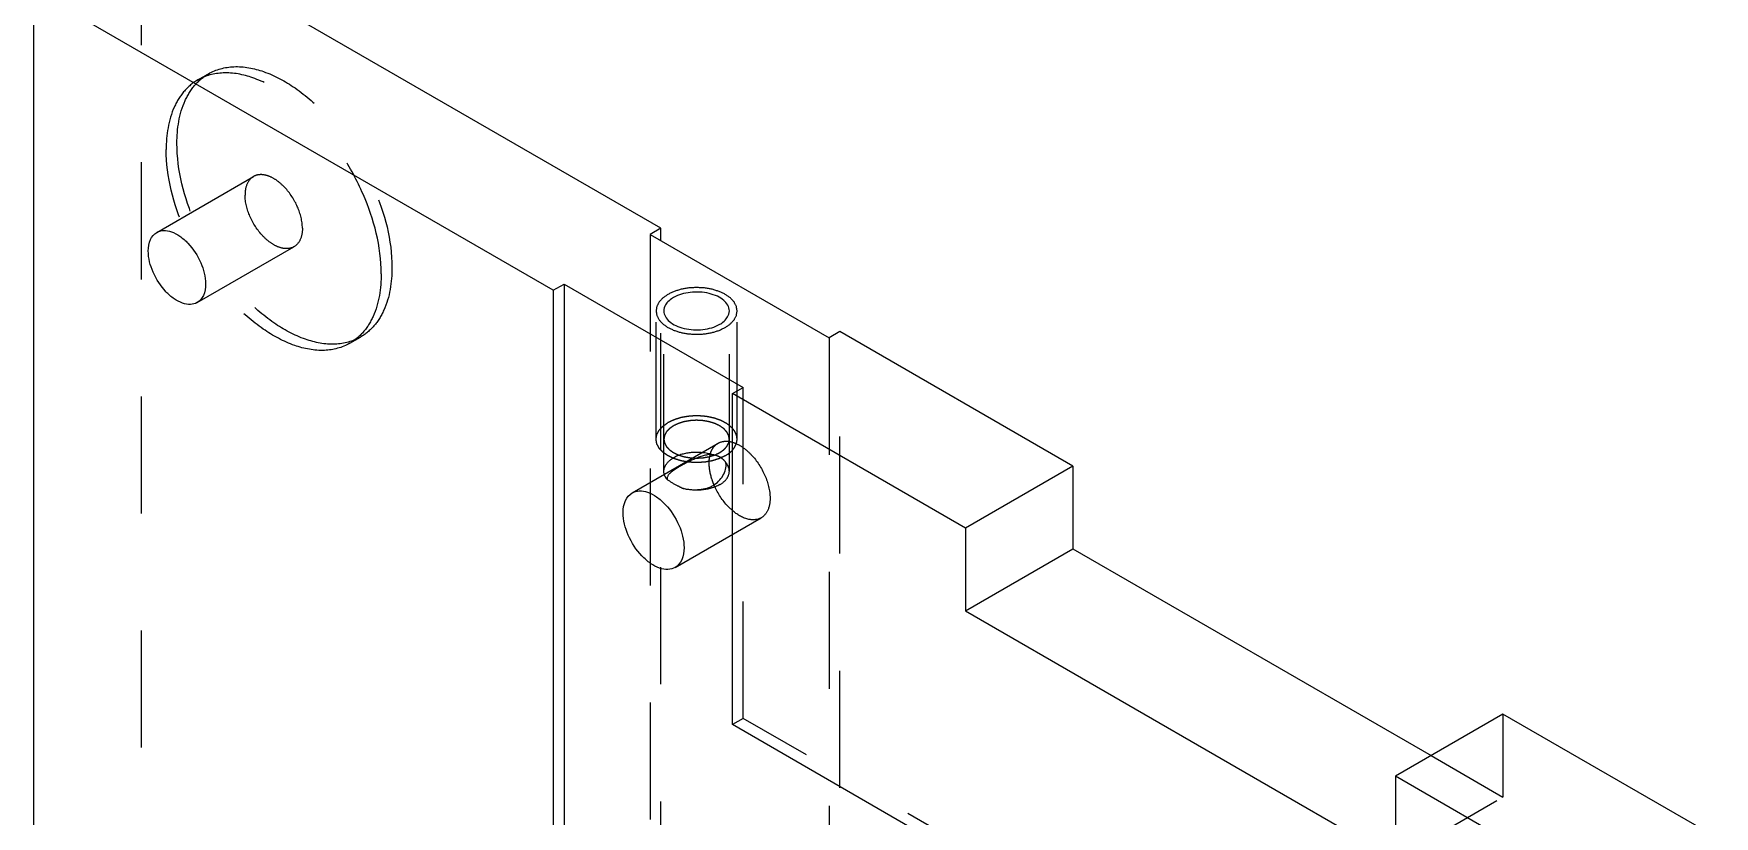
# Model space of a CAD drawing. Header units: millimetres. Extents: x 0 to 840, y 0 to 594.
# Drawn here: x 168.1 to 234.4, y 122.5 to 153.4 of the extents above; entities that cross this region are included whole.
import ezdxf

# ---------------------------------------------------------------- set-up
doc = ezdxf.new("R2010")
doc.units = ezdxf.units.MM
doc.header["$LTSCALE"] = 46.2
doc.linetypes.add('HIDDEN', pattern=[0.2, 0.1, -0.1])
doc.layers.get('0').update_dxf_attribs({"linetype": 'CONTINUOUS', "true_color": 0xffffff})
doc.layers.add('ASSI', color=7, linetype='CONTINUOUS', true_color=0xffffff)
doc.layers.add('DEFAULT_2', color=6, linetype='HIDDEN', true_color=0xff00ff)

msp = doc.modelspace()

# ---------------------------------------------------------------- linework, layer by layer
at = {"color": 7, "linetype": 'CONTINUOUS', "true_color": 0xffffff}
for p, q in [((192.85, 145.757), (172.344, 157.596)), ((168.101, 155.146), (168.101, 109.422)), ((188.607, 143.307), (168.101, 155.146)), ((192.85, 145.757), (192.426, 145.512)), ((192.426, 145.512), (199.497, 141.429)), ((192.85, 145.267), (192.85, 145.757)), ((188.607, 143.307), (189.032, 143.552)), ((188.607, 143.307), (188.607, 97.583)), ((189.032, 143.552), (189.032, 97.828)), ((189.032, 143.552), (196.103, 139.47)), ((199.921, 141.674), (199.497, 141.429)), ((209.114, 136.367), (199.921, 141.674)), ((195.678, 139.225), (196.103, 139.47)), ((195.678, 126.161), (195.678, 139.225)), ((204.871, 133.918), (195.678, 139.225)), ((209.114, 136.367), (204.871, 133.918)), ((209.114, 136.367), (209.114, 133.101)), ((204.871, 133.918), (204.871, 130.652)), ((204.871, 130.652), (209.114, 133.101)), ((209.114, 133.101), (223.256, 124.936)), ((204.871, 130.652), (221.842, 120.854)), ((230.185, 106.239), (195.678, 126.161)), ((226.084, 126.569), (221.842, 124.12)), ((234.428, 121.752), (226.084, 126.569)), ((221.842, 124.12), (221.842, 120.854)), ((230.185, 119.303), (221.842, 124.12))]:
    msp.add_line(p, q, dxfattribs=at)
at = {"color": 3, "linetype": 'CONTINUOUS', "true_color": 0x00ff00}
for points in [[(195.396, 141.838), (195.429, 141.861), (195.479, 141.895), (195.543, 141.942), (195.597, 141.975), (195.63, 142.017), (195.668, 142.056), (195.703, 142.096), (195.745, 142.135), (195.763, 142.179), (195.788, 142.222), (195.809, 142.265), (195.837, 142.307), (195.839, 142.354), (195.849, 142.399), (195.855, 142.445), (195.869, 142.491), (195.855, 142.536), (195.85, 142.581), (195.84, 142.625), (195.838, 142.671), (195.81, 142.713), (195.789, 142.757), (195.765, 142.799), (195.748, 142.844), (195.706, 142.882), (195.671, 142.923), (195.632, 142.962), (195.601, 143.003), (195.545, 143.037), (195.497, 143.073), (195.445, 143.108), (195.399, 143.146), (195.334, 143.172), (195.275, 143.201), (195.214, 143.229), (195.157, 143.26), (195.085, 143.279), (194.994, 143.308), (194.883, 143.349), (194.728, 143.367), (194.583, 143.402), (194.422, 143.402), (194.263, 143.42), (194.11, 143.403), (193.951, 143.403), (193.805, 143.368), (193.651, 143.35), (193.519, 143.3), (193.374, 143.265), (193.257, 143.201), (193.174, 143.163), (193.133, 143.144)], [(193.133, 143.144), (193.1, 143.121), (193.05, 143.086), (192.985, 143.039), (192.931, 143.006), (192.899, 142.964), (192.86, 142.925), (192.825, 142.885), (192.783, 142.847), (192.765, 142.802), (192.741, 142.76), (192.72, 142.716), (192.691, 142.674), (192.689, 142.627), (192.679, 142.582), (192.673, 142.536), (192.66, 142.491), (192.673, 142.446), (192.679, 142.401), (192.688, 142.356), (192.69, 142.311), (192.718, 142.268), (192.739, 142.225), (192.764, 142.182), (192.781, 142.138), (192.823, 142.099), (192.858, 142.059), (192.896, 142.02), (192.928, 141.978), (192.983, 141.944), (193.032, 141.908), (193.083, 141.874), (193.13, 141.836), (193.194, 141.81), (193.253, 141.78), (193.315, 141.752), (193.372, 141.721), (193.444, 141.702), (193.535, 141.674), (193.646, 141.633), (193.8, 141.614), (193.945, 141.58), (194.107, 141.579), (194.265, 141.561), (194.419, 141.579), (194.577, 141.579), (194.723, 141.613), (194.878, 141.631), (195.01, 141.682), (195.154, 141.716), (195.271, 141.781), (195.355, 141.818), (195.396, 141.838)]]:
    msp.add_open_spline(points, degree=3, knots=[0, 0, 0, 0, 0.03125, 0.046875, 0.0625, 0.078125, 0.09375, 0.109375, 0.125, 0.140625, 0.15625, 0.171875, 0.1875, 0.203125, 0.21875, 0.234375, 0.25, 0.265625, 0.28125, 0.296875, 0.3125, 0.328125, 0.34375, 0.359375, 0.375, 0.390625, 0.40625, 0.421875, 0.4375, 0.453125, 0.46875, 0.484375, 0.5, 0.515625, 0.53125, 0.546875, 0.5625, 0.578125, 0.59375, 0.625, 0.65625, 0.6875, 0.71875, 0.75, 0.78125, 0.8125, 0.84375, 0.875, 0.90625, 0.9375, 0.96875, 1, 1, 1, 1], dxfattribs=at)
at = {"layer": 'ASSI', "color": 6, "linetype": 'HIDDEN', "true_color": 0xff00ff}
for p, q in [((174.576, 151.606), (175.001, 151.851)), ((172.958, 145.591), (176.776, 147.795)), ((174.558, 142.82), (178.376, 145.024)), ((192.972, 136.161), (192.972, 142.491)), ((195.556, 136.161), (195.556, 142.491)), ((180.576, 141.214), (181.001, 141.458)), ((191.717, 135.308), (195.111, 137.268)), ((193.417, 132.364), (196.811, 134.323))]:
    msp.add_line(p, q, dxfattribs=at)
for points, knots in [([(181.819, 143.96), (181.819, 145.032), (181.379, 146.693), (180.316, 148.659), (179.266, 150.002), (178.079, 151.053), (176.841, 151.73), (175.629, 151.972), (174.876, 151.779), (174.576, 151.606)], [0, 0, 0, 0, 0.26957, 0.41709, 0.561788, 0.695785, 0.813338, 0.912946, 1, 1, 1, 1]), ([(175.001, 151.851), (175.3, 152.024), (176.053, 152.217), (177.265, 151.975), (178.504, 151.298), (179.691, 150.247), (180.74, 148.904), (181.803, 146.938), (182.243, 145.277), (182.243, 144.205)], [0, 0, 0, 0, 0.087054, 0.186661, 0.304212, 0.43821, 0.58291, 0.730429, 1, 1, 1, 1]), ([(174.576, 151.606), (174.379, 151.492), (174.008, 151.18), (173.456, 150.276), (173.334, 149.432), (173.334, 148.859)], [0, 0, 0, 0, 0.218448, 0.452287, 1, 1, 1, 1]), ([(173.758, 149.104), (173.758, 149.677), (173.88, 150.521), (174.432, 151.425), (174.803, 151.737), (175.001, 151.851)], [0, 0, 0, 0, 0.547701, 0.781554, 1, 1, 1, 1]), ([(180.576, 141.214), (180.277, 141.04), (179.524, 140.847), (178.312, 141.09), (177.073, 141.766), (175.886, 142.817), (174.837, 144.161), (173.774, 146.127), (173.334, 147.787), (173.334, 148.859)], [0, 0, 0, 0, 0.087054, 0.186662, 0.304215, 0.438212, 0.58291, 0.73043, 1, 1, 1, 1]), ([(181.001, 141.458), (180.701, 141.285), (179.948, 141.092), (178.736, 141.335), (177.498, 142.011), (176.311, 143.062), (175.261, 144.406), (174.199, 146.371), (173.758, 148.032), (173.758, 149.104)], [0, 0, 0, 0, 0.087054, 0.186661, 0.304212, 0.43821, 0.58291, 0.730429, 1, 1, 1, 1]), ([(176.776, 147.795), (176.668, 147.733), (176.482, 147.5), (176.445, 147.216), (176.445, 147.063)], [0, 0, 0, 0, 0.449173, 1, 1, 1, 1]), ([(178.708, 145.756), (178.708, 146.042), (178.551, 146.635), (178.144, 147.264), (177.711, 147.648), (177.38, 147.828), (177.057, 147.893), (176.856, 147.841), (176.776, 147.795)], [0, 0, 0, 0, 0.269887, 0.56131, 0.69545, 0.813135, 0.912852, 1, 1, 1, 1]), ([(178.376, 145.024), (178.296, 144.978), (178.096, 144.926), (177.772, 144.991), (177.442, 145.171), (177.009, 145.556), (176.602, 146.185), (176.445, 146.777), (176.445, 147.063)], [0, 0, 0, 0, 0.087148, 0.186865, 0.30455, 0.43869, 0.730113, 1, 1, 1, 1]), ([(178.708, 145.756), (178.708, 145.604), (178.671, 145.32), (178.484, 145.086), (178.376, 145.024)], [0, 0, 0, 0, 0.550827, 1, 1, 1, 1]), ([(181.819, 143.96), (181.819, 143.387), (181.697, 142.543), (181.145, 141.639), (180.774, 141.328), (180.576, 141.214)], [0, 0, 0, 0, 0.547713, 0.781552, 1, 1, 1, 1]), ([(182.243, 144.205), (182.243, 143.632), (182.121, 142.788), (181.569, 141.884), (181.199, 141.573), (181.001, 141.458)], [0, 0, 0, 0, 0.547701, 0.781554, 1, 1, 1, 1]), ([(192.972, 136.161), (192.972, 136.262), (193.06, 136.486), (193.244, 136.627), (193.351, 136.689)], [0, 0, 0, 0, 0.449149, 1, 1, 1, 1]), ([(194.834, 136.831), (194.582, 136.902), (194.068, 136.941), (193.562, 136.811), (193.351, 136.689)], [0, 0, 0, 0, 0.51698, 1, 1, 1, 1]), ([(194.834, 136.831), (194.594, 136.808), (194.152, 136.649), (193.744, 136.438), (193.556, 136.326)], [0, 0, 0, 0, 0.524616, 1, 1, 1, 1]), ([(193.105, 135.832), (193.084, 135.857), (193.012, 135.953), (192.972, 136.074), (192.972, 136.161)], [0, 0, 0, 0, 0.270294, 1, 1, 1, 1]), ([(193.372, 136.209), (193.329, 136.179), (193.208, 136.094), (193.075, 135.934), (193.105, 135.832)], [0, 0, 0, 0, 0.328341, 1, 1, 1, 1]), ([(193.695, 135.492), (193.909, 135.442), (194.333, 135.404), (195.076, 135.575), (195.478, 136.154), (195.424, 136.49)], [0, 0, 0, 0, 0.291434, 0.550197, 1, 1, 1, 1]), ([(195.178, 135.634), (195.285, 135.695), (195.468, 135.836), (195.556, 136.061), (195.556, 136.161)], [0, 0, 0, 0, 0.550851, 1, 1, 1, 1]), ([(195.556, 136.161), (195.556, 136.19), (195.544, 136.309), (195.483, 136.421), (195.424, 136.49)], [0, 0, 0, 0, 0.237866, 1, 1, 1, 1]), ([(193.695, 135.492), (193.634, 135.522), (193.433, 135.627), (193.233, 135.738), (193.105, 135.832)], [0, 0, 0, 0, 0.298875, 1, 1, 1, 1]), ([(195.178, 135.634), (194.966, 135.512), (194.461, 135.381), (193.946, 135.42), (193.695, 135.492)], [0, 0, 0, 0, 0.48302, 1, 1, 1, 1])]:
    msp.add_open_spline(points, degree=3, knots=knots, dxfattribs=at)
at = {"layer": 'ASSI', "color": 7, "linetype": 'CONTINUOUS', "true_color": 0xffffff}
for points, knots in [([(172.627, 144.858), (172.627, 145.011), (172.664, 145.295), (172.85, 145.528), (172.958, 145.591)], [0, 0, 0, 0, 0.550827, 1, 1, 1, 1]), ([(172.958, 145.591), (173.038, 145.637), (173.239, 145.689), (173.562, 145.624), (173.892, 145.443), (174.325, 145.059), (174.732, 144.43), (174.889, 143.838), (174.889, 143.552)], [0, 0, 0, 0, 0.087148, 0.186862, 0.304539, 0.43868, 0.730127, 1, 1, 1, 1]), ([(174.558, 142.82), (174.478, 142.773), (174.277, 142.722), (173.954, 142.787), (173.624, 142.967), (173.191, 143.351), (172.784, 143.98), (172.627, 144.573), (172.627, 144.858)], [0, 0, 0, 0, 0.087148, 0.186862, 0.304539, 0.43868, 0.730127, 1, 1, 1, 1]), ([(174.889, 143.552), (174.889, 143.399), (174.852, 143.115), (174.666, 142.882), (174.558, 142.82)], [0, 0, 0, 0, 0.550827, 1, 1, 1, 1]), ([(193.093, 142.806), (193.074, 142.782), (193.008, 142.689), (192.972, 142.574), (192.972, 142.491)], [0, 0, 0, 0, 0.269519, 1, 1, 1, 1]), ([(193.351, 143.018), (193.325, 143.003), (193.23, 142.944), (193.145, 142.869), (193.093, 142.806)], [0, 0, 0, 0, 0.268125, 1, 1, 1, 1]), ([(195.556, 142.491), (195.556, 142.647), (195.395, 142.896), (195.076, 143.083), (194.632, 143.233), (194.028, 143.263), (193.55, 143.134), (193.351, 143.018)], [0, 0, 0, 0, 0.183283, 0.301485, 0.436217, 0.728925, 1, 1, 1, 1]), ([(192.972, 142.491), (192.972, 142.335), (193.133, 142.086), (193.452, 141.899), (193.896, 141.748), (194.5, 141.719), (194.978, 141.848), (195.178, 141.963)], [0, 0, 0, 0, 0.183283, 0.301485, 0.436217, 0.728925, 1, 1, 1, 1]), ([(195.178, 141.963), (195.204, 141.978), (195.298, 142.038), (195.384, 142.112), (195.435, 142.176)], [0, 0, 0, 0, 0.268125, 1, 1, 1, 1]), ([(195.435, 142.176), (195.454, 142.199), (195.52, 142.292), (195.556, 142.408), (195.556, 142.491)], [0, 0, 0, 0, 0.269519, 1, 1, 1, 1]), ([(191.365, 134.53), (191.365, 134.692), (191.404, 134.994), (191.603, 135.242), (191.717, 135.308)], [0, 0, 0, 0, 0.550827, 1, 1, 1, 1]), ([(191.717, 135.308), (191.802, 135.357), (192.015, 135.412), (192.359, 135.343), (192.71, 135.152), (193.17, 134.743), (193.602, 134.075), (193.769, 133.445), (193.769, 133.142)], [0, 0, 0, 0, 0.087148, 0.186862, 0.304539, 0.43868, 0.730127, 1, 1, 1, 1]), ([(193.417, 132.364), (193.332, 132.315), (193.119, 132.26), (192.775, 132.329), (192.425, 132.52), (191.964, 132.928), (191.532, 133.597), (191.365, 134.226), (191.365, 134.53)], [0, 0, 0, 0, 0.087148, 0.186862, 0.304539, 0.43868, 0.730127, 1, 1, 1, 1]), ([(193.769, 133.142), (193.769, 132.979), (193.73, 132.678), (193.532, 132.43), (193.417, 132.364)], [0, 0, 0, 0, 0.550827, 1, 1, 1, 1])]:
    msp.add_open_spline(points, degree=3, knots=knots, dxfattribs=at)
at = {"layer": 'ASSI', "color": 6, "linetype": 'HIDDEN', "true_color": 0xff00ff}
for points in [[(194.834, 136.831), (194.889, 136.827), (194.944, 136.819), (194.998, 136.805)], [(194.998, 136.805), (195.048, 136.791), (195.098, 136.773), (195.144, 136.749)], [(195.144, 136.749), (195.212, 136.715), (195.275, 136.669), (195.328, 136.614)], [(193.556, 136.326), (193.494, 136.289), (193.432, 136.25), (193.372, 136.209)], [(195.328, 136.614), (195.364, 136.576), (195.396, 136.535), (195.424, 136.49)]]:
    msp.add_open_spline(points, degree=3, dxfattribs=at)
at = {"layer": 'DEFAULT_2', "color": 6, "linetype": 'HIDDEN', "true_color": 0xff00ff}
for p, q in [((172.344, 157.596), (172.344, 111.872)), ((192.426, 145.512), (192.426, 99.788)), ((192.85, 100.033), (192.85, 145.267)), ((192.664, 137.427), (192.664, 142.491)), ((195.864, 137.427), (195.864, 142.491)), ((199.497, 141.429), (199.497, 95.705)), ((199.921, 95.95), (199.921, 141.674)), ((196.103, 126.406), (196.103, 139.47)), ((196.103, 126.406), (195.678, 126.161)), ((230.61, 106.484), (196.103, 126.406)), ((226.084, 126.569), (226.084, 123.303)), ((223.256, 124.936), (226.084, 123.303)), ((221.842, 120.854), (226.084, 123.303))]:
    msp.add_line(p, q, dxfattribs=at)
msp.add_arc((195.854, 136.544), 1.091, 164.90101, 168.31617, dxfattribs=at)
for points, knots in [([(195.396, 136.774), (195.355, 136.755), (195.295, 136.726), (195.214, 136.689), (195.157, 136.657), (195.085, 136.639), (194.994, 136.61), (194.883, 136.569), (194.728, 136.551), (194.583, 136.516), (194.422, 136.515), (194.263, 136.497), (194.11, 136.515), (193.951, 136.515), (193.805, 136.55), (193.651, 136.568), (193.54, 136.609), (193.448, 136.637), (193.377, 136.655), (193.318, 136.687), (193.255, 136.716), (193.195, 136.745), (193.129, 136.772), (193.084, 136.809), (193.033, 136.843), (192.985, 136.879), (192.931, 136.912), (192.899, 136.953), (192.86, 136.993), (192.825, 137.033), (192.783, 137.071), (192.765, 137.116), (192.741, 137.158), (192.72, 137.202), (192.691, 137.244), (192.689, 137.29), (192.679, 137.336), (192.673, 137.381), (192.66, 137.427), (192.673, 137.472), (192.679, 137.517), (192.688, 137.562), (192.69, 137.607), (192.718, 137.65), (192.739, 137.693), (192.764, 137.736), (192.781, 137.78), (192.823, 137.819), (192.858, 137.859), (192.896, 137.898), (192.928, 137.94), (192.983, 137.973), (193.048, 138.021), (193.099, 138.057), (193.133, 138.08)], [0, 0, 0, 0, 0.03125, 0.046875, 0.0625, 0.078125, 0.09375, 0.125, 0.15625, 0.1875, 0.21875, 0.25, 0.28125, 0.3125, 0.34375, 0.375, 0.40625, 0.421875, 0.4375, 0.453125, 0.46875, 0.484375, 0.5, 0.515625, 0.53125, 0.546875, 0.5625, 0.578125, 0.59375, 0.609375, 0.625, 0.640625, 0.65625, 0.671875, 0.6875, 0.703125, 0.71875, 0.734375, 0.75, 0.765625, 0.78125, 0.796875, 0.8125, 0.828125, 0.84375, 0.859375, 0.875, 0.890625, 0.90625, 0.921875, 0.9375, 0.953125, 0.96875, 1, 1, 1, 1]), ([(195.679, 137.859), (195.644, 137.888), (195.575, 137.947), (195.491, 138.022), (195.398, 138.071), (195.331, 138.109), (195.267, 138.15), (195.187, 138.177), (195.109, 138.206), (195.032, 138.235), (194.951, 138.261), (194.861, 138.279), (194.773, 138.298), (194.657, 138.326), (194.503, 138.333), (194.352, 138.353), (194.226, 138.346), (194.132, 138.343), (194.037, 138.342), (193.947, 138.33), (193.858, 138.316), (193.769, 138.301), (193.679, 138.289), (193.596, 138.261), (193.513, 138.237), (193.399, 138.206), (193.279, 138.148), (193.181, 138.103), (193.133, 138.08)], [0, 0, 0, 0, 0.0625, 0.125, 0.15625, 0.1875, 0.21875, 0.25, 0.28125, 0.3125, 0.34375, 0.375, 0.40625, 0.4375, 0.5, 0.5625, 0.59375, 0.625, 0.65625, 0.6875, 0.71875, 0.75, 0.78125, 0.8125, 0.84375, 0.875, 0.9375, 1, 1, 1, 1]), ([(195.178, 136.9), (195.204, 136.918), (195.245, 136.946), (195.297, 136.984), (195.341, 137.011), (195.367, 137.045), (195.398, 137.076), (195.426, 137.109), (195.46, 137.14), (195.474, 137.175), (195.494, 137.21), (195.511, 137.245), (195.534, 137.279), (195.536, 137.317), (195.544, 137.353), (195.549, 137.39), (195.56, 137.427), (195.549, 137.463), (195.544, 137.5), (195.537, 137.536), (195.535, 137.572), (195.512, 137.607), (195.496, 137.642), (195.476, 137.676), (195.462, 137.712), (195.428, 137.743), (195.4, 137.776), (195.369, 137.808), (195.344, 137.841), (195.299, 137.868), (195.245, 137.907), (195.183, 137.958), (195.078, 137.999), (194.987, 138.051), (194.87, 138.079), (194.764, 138.12), (194.639, 138.135), (194.522, 138.163), (194.391, 138.163), (194.264, 138.178), (194.139, 138.164), (194.012, 138.163), (193.894, 138.136), (193.769, 138.121), (193.662, 138.08), (193.546, 138.052), (193.451, 138), (193.384, 137.97), (193.351, 137.955)], [0, 0, 0, 0, 0.03125, 0.046875, 0.0625, 0.078125, 0.09375, 0.109375, 0.125, 0.140625, 0.15625, 0.171875, 0.1875, 0.203125, 0.21875, 0.234375, 0.25, 0.265625, 0.28125, 0.296875, 0.3125, 0.328125, 0.34375, 0.359375, 0.375, 0.390625, 0.40625, 0.421875, 0.4375, 0.453125, 0.46875, 0.5, 0.53125, 0.5625, 0.59375, 0.625, 0.65625, 0.6875, 0.71875, 0.75, 0.78125, 0.8125, 0.84375, 0.875, 0.90625, 0.9375, 0.96875, 1, 1, 1, 1]), ([(193.351, 137.955), (193.324, 137.936), (193.283, 137.908), (193.231, 137.87), (193.188, 137.843), (193.162, 137.81), (193.131, 137.778), (193.102, 137.746), (193.068, 137.715), (193.054, 137.679), (193.034, 137.644), (193.017, 137.609), (192.994, 137.575), (192.992, 137.538), (192.984, 137.501), (192.98, 137.464), (192.969, 137.427), (192.979, 137.391), (192.984, 137.355), (192.992, 137.319), (192.993, 137.282), (193.016, 137.248), (193.033, 137.212), (193.052, 137.178), (193.066, 137.142), (193.1, 137.111), (193.128, 137.078), (193.159, 137.047), (193.185, 137.013), (193.229, 136.986), (193.283, 136.948), (193.346, 136.896), (193.45, 136.855), (193.541, 136.803), (193.659, 136.775), (193.765, 136.734), (193.89, 136.719), (194.007, 136.691), (194.137, 136.691), (194.265, 136.676), (194.389, 136.691), (194.517, 136.691), (194.635, 136.719), (194.76, 136.733), (194.866, 136.774), (194.983, 136.802), (195.077, 136.854), (195.145, 136.884), (195.178, 136.9)], [0, 0, 0, 0, 0.03125, 0.046875, 0.0625, 0.078125, 0.09375, 0.109375, 0.125, 0.140625, 0.15625, 0.171875, 0.1875, 0.203125, 0.21875, 0.234375, 0.25, 0.265625, 0.28125, 0.296875, 0.3125, 0.328125, 0.34375, 0.359375, 0.375, 0.390625, 0.40625, 0.421875, 0.4375, 0.453125, 0.46875, 0.5, 0.53125, 0.5625, 0.59375, 0.625, 0.65625, 0.6875, 0.71875, 0.75, 0.78125, 0.8125, 0.84375, 0.875, 0.90625, 0.9375, 0.96875, 1, 1, 1, 1]), ([(195.111, 137.268), (195.196, 137.317), (195.41, 137.371), (195.753, 137.303), (196.104, 137.111), (196.564, 136.703), (196.996, 136.035), (197.163, 135.405), (197.163, 135.101)], [0, 0, 0, 0, 0.087148, 0.186862, 0.304539, 0.43868, 0.730127, 1, 1, 1, 1]), ([(195.679, 136.995), (195.704, 137.029), (195.743, 137.08), (195.79, 137.149), (195.81, 137.203), (195.837, 137.257), (195.849, 137.313), (195.855, 137.369), (195.869, 137.426), (195.855, 137.481), (195.85, 137.537), (195.839, 137.592), (195.811, 137.647), (195.792, 137.703), (195.744, 137.773), (195.704, 137.824), (195.679, 137.859)], [0, 0, 0, 0, 0.125, 0.1875, 0.25, 0.3125, 0.375, 0.4375, 0.5, 0.5625, 0.625, 0.6875, 0.75, 0.8125, 0.875, 1, 1, 1, 1]), ([(194.863, 136.994), (194.878, 137.023), (194.939, 137.131), (195.032, 137.222), (195.111, 137.268)], [0, 0, 0, 0, 0.264371, 1, 1, 1, 1]), ([(194.951, 135.627), (194.92, 135.7), (194.817, 135.977), (194.759, 136.273), (194.759, 136.489)], [0, 0, 0, 0, 0.266801, 1, 1, 1, 1]), ([(195.678, 134.61), (195.602, 134.675), (195.303, 134.97), (195.074, 135.334), (194.951, 135.627)], [0, 0, 0, 0, 0.239951, 1, 1, 1, 1]), ([(197.163, 135.101), (197.163, 134.939), (197.124, 134.637), (196.926, 134.389), (196.811, 134.323)], [0, 0, 0, 0, 0.550827, 1, 1, 1, 1]), ([(196.811, 134.323), (196.659, 134.235), (196.204, 134.224), (195.854, 134.459), (195.678, 134.61)], [0, 0, 0, 0, 0.431121, 1, 1, 1, 1])]:
    msp.add_open_spline(points, degree=3, knots=knots, dxfattribs=at)
for points in [[(194.759, 136.489), (194.759, 136.582), (194.767, 136.674), (194.786, 136.765)], [(194.801, 136.828), (194.816, 136.885), (194.837, 136.941), (194.863, 136.994)], [(195.396, 136.774), (195.45, 136.807), (195.553, 136.872), (195.639, 136.954), (195.679, 136.995)]]:
    msp.add_open_spline(points, degree=3, dxfattribs=at)

doc.saveas('drawing.dxf')
